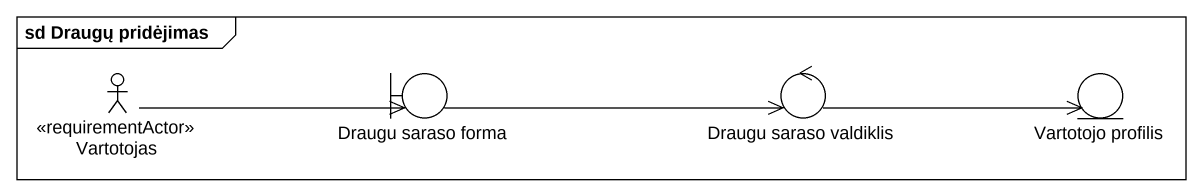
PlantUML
@startuml
mainframe sd Draugų pridėjimas
actor Vartotojas <<requirementActor>>
boundary "Draugu saraso forma" as Draugu_saraso_forma
control "Draugu saraso valdiklis" as Draugu_saraso_valdiklis
entity "Vartotojo profilis" as Vartotojo_profilis
Vartotojas -right-> Draugu_saraso_forma
Draugu_saraso_forma -right-> Draugu_saraso_valdiklis
Draugu_saraso_valdiklis -right-> Vartotojo_profilis
@enduml
